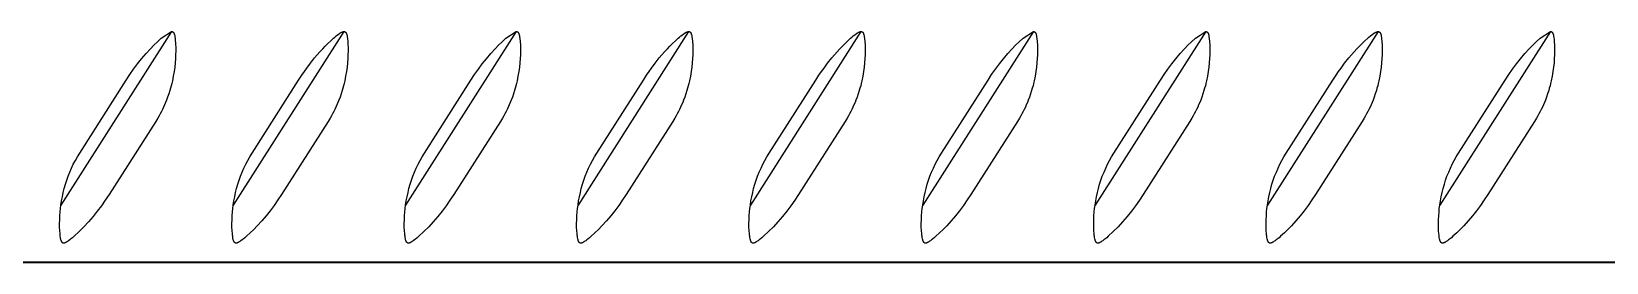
# Model space of a CAD drawing. Header units: millimetres. Extents: x -8 to 1608, y -703 to 404.
# Drawn here: x 297.1 to 397.6, y 185 to 199.8 of the extents above; entities that cross this region are included whole.
import ezdxf

# ---------------------------------------------------------------- set-up
doc = ezdxf.new("R2010")
doc.units = ezdxf.units.MM
doc.layers.add('Blocks', color=7, linetype='Continuous')
doc.layers.add('Blocks$Inner', color=7, linetype='Continuous', lineweight=25, true_color=0x007f00)
doc.layers.add('Blocks$Outline', color=7, linetype='Continuous', lineweight=35, true_color=0xff3f3f)

# ---------------------------------------------------------------- blocks, each defined once
blk = doc.blocks.new('Rebar Coffee Table Front')
at = {"layer": 'Blocks$Inner'}
for points in [[(306.03, 199.77), (298.97, 188.68), (299.01, 188.95), (299.06, 189.22), (299.12, 189.49), (299.18, 189.75), (299.26, 190.02), (299.34, 190.28), (299.43, 190.54), (299.54, 190.79), (299.65, 191.04), (299.76, 191.29), (299.89, 191.53), (300.02, 191.77), (300.17, 192), (303.14, 196.67), (303.37, 197.02), (303.61, 197.37), (303.86, 197.71), (304.12, 198.03), (304.4, 198.36), (304.68, 198.67), (304.9, 198.9), (305.13, 199.12), (305.37, 199.34), (306.03, 199.77), (306.04, 199.77), (306.04, 199.77), (306.05, 199.77), (306.05, 199.77), (306.05, 199.77), (306.06, 199.77), (306.06, 199.77), (306.07, 199.77), (306.07, 199.77), (306.07, 199.77), (306.08, 199.77), (306.08, 199.77), (306.08, 199.77), (306.09, 199.77), (306.09, 199.76), (306.09, 199.76), (306.1, 199.76), (306.1, 199.76), (306.1, 199.76), (306.1, 199.76), (306.11, 199.75), (306.11, 199.75), (306.11, 199.75), (306.12, 199.75), (306.12, 199.75), (306.12, 199.74), (306.13, 199.74), (306.13, 199.74), (306.13, 199.73), (306.13, 199.73), (306.14, 199.73), (306.14, 199.73), (306.14, 199.72), (306.14, 199.72), (306.15, 199.72), (306.15, 199.71), (306.15, 199.71), (306.16, 199.7), (306.16, 199.7), (306.16, 199.69), (306.16, 199.69), (306.17, 199.68), (306.17, 199.67), (306.18, 199.66), (306.18, 199.65), (306.19, 199.64), (306.19, 199.63), (306.2, 199.62), (306.2, 199.6), (306.21, 199.58), (306.22, 199.55), (306.23, 199.51), (306.23, 199.46), (306.24, 199.42), (306.25, 199.37), (306.26, 199.28), (306.27, 199.18), (306.28, 199.08), (306.29, 198.97), (306.3, 198.76), (306.3, 198.53), (306.29, 198.29), (306.28, 198.04), (306.26, 197.77), (306.23, 197.49), (306.19, 197.21), (306.14, 196.91), (306.08, 196.62), (306.04, 196.46), (306.01, 196.31), (305.96, 196.15), (305.92, 196), (305.85, 195.79), (305.78, 195.58), (305.71, 195.39), (305.65, 195.24), (305.58, 195.09), (305.52, 194.94), (305.45, 194.79), (305.38, 194.66), (305.3, 194.52), (305.23, 194.38), (305.15, 194.24), (305.02, 194.03), (302.04, 189.36), (301.8, 188.99), (301.55, 188.64), (301.29, 188.29), (301.02, 187.95), (300.73, 187.62), (300.44, 187.3), (300.13, 186.99), (299.81, 186.69), (299.71, 186.6), (299.59, 186.51), (299.53, 186.46), (299.46, 186.41), (299.41, 186.37), (299.38, 186.35), (299.35, 186.33), (299.33, 186.32), (299.3, 186.31), (299.28, 186.3), (299.27, 186.29), (299.26, 186.28), (299.25, 186.28), (299.24, 186.28), (299.23, 186.27), (299.22, 186.27), (299.21, 186.27), (299.2, 186.26), (299.19, 186.26), (299.19, 186.26), (299.18, 186.26), (299.18, 186.26), (299.17, 186.26), (299.16, 186.26), (299.16, 186.26), (299.16, 186.26), (299.15, 186.26), (299.15, 186.26), (299.15, 186.26), (299.14, 186.26), (299.14, 186.26), (299.13, 186.26), (299.13, 186.26), (299.13, 186.26), (299.12, 186.26), (299.12, 186.26), (299.12, 186.26), (299.11, 186.26), (299.11, 186.26), (299.11, 186.26), (299.1, 186.26), (299.1, 186.26), (299.1, 186.26), (299.09, 186.27), (299.09, 186.27), (299.09, 186.27), (299.09, 186.27), (299.08, 186.27), (299.08, 186.27), (299.08, 186.27), (299.07, 186.28), (299.07, 186.28), (299.07, 186.28), (299.06, 186.28), (299.06, 186.28), (299.06, 186.29), (299.06, 186.29), (299.05, 186.29), (299.05, 186.3), (299.05, 186.3), (299.05, 186.3), (299.04, 186.3), (299.04, 186.31), (299.04, 186.31), (299.04, 186.31), (299.03, 186.32), (299.03, 186.32), (299.03, 186.33), (299.02, 186.33), (299.02, 186.33), (299.02, 186.34), (299.01, 186.35), (299.01, 186.36), (299, 186.37), (299, 186.38), (299, 186.38), (298.99, 186.4), (298.99, 186.41), (298.98, 186.42), (298.98, 186.43), (298.97, 186.46), (298.97, 186.48), (298.96, 186.51), (298.95, 186.53), (298.94, 186.61), (298.93, 186.69), (298.92, 186.77), (298.91, 186.85), (298.89, 187.06), (298.88, 187.27), (298.88, 187.5), (298.89, 187.74), (298.9, 188), (298.92, 188.26), (298.94, 188.47), (298.97, 188.68)], [(317.03, 199.77), (317.04, 199.77), (317.04, 199.77), (317.05, 199.77), (317.05, 199.77), (317.05, 199.77), (317.06, 199.77), (317.06, 199.77), (317.07, 199.77), (317.07, 199.77), (317.07, 199.77), (317.08, 199.77), (317.08, 199.77), (317.08, 199.77), (317.09, 199.77), (317.09, 199.76), (317.09, 199.76), (317.1, 199.76), (317.1, 199.76), (317.1, 199.76), (317.1, 199.76), (317.11, 199.75), (317.11, 199.75), (317.11, 199.75), (317.12, 199.75), (317.12, 199.75), (317.12, 199.74), (317.13, 199.74), (317.13, 199.74), (317.13, 199.73), (317.13, 199.73), (317.14, 199.73), (317.14, 199.73), (317.14, 199.72), (317.14, 199.72), (317.15, 199.72), (317.15, 199.71), (317.15, 199.71), (317.16, 199.7), (317.16, 199.7), (317.16, 199.69), (317.16, 199.69), (317.17, 199.68), (317.17, 199.67), (317.18, 199.66), (317.18, 199.65), (317.19, 199.64), (317.19, 199.63), (317.2, 199.62), (317.2, 199.6), (317.21, 199.58), (317.22, 199.55), (317.23, 199.51), (317.23, 199.46), (317.24, 199.42), (317.25, 199.37), (317.26, 199.28), (317.27, 199.18), (317.28, 199.08), (317.29, 198.97), (317.3, 198.76), (317.3, 198.53), (317.29, 198.29), (317.28, 198.04), (317.26, 197.77), (317.23, 197.49), (317.19, 197.21), (317.14, 196.91), (317.08, 196.62), (317.04, 196.46), (317.01, 196.31), (316.96, 196.15), (316.92, 196), (316.85, 195.79), (316.78, 195.58), (316.71, 195.39), (316.65, 195.24), (316.58, 195.09), (316.52, 194.94), (316.45, 194.79), (316.38, 194.66), (316.3, 194.52), (316.23, 194.38), (316.15, 194.24), (316.02, 194.03), (313.04, 189.36), (312.81, 189.01), (312.57, 188.66), (312.32, 188.32), (312.06, 188), (311.79, 187.67), (311.5, 187.36), (311.28, 187.13), (311.05, 186.91), (310.81, 186.69), (310.71, 186.6), (310.59, 186.51), (310.53, 186.46), (310.46, 186.41), (310.41, 186.37), (310.38, 186.35), (310.35, 186.33), (310.33, 186.32), (310.3, 186.31), (310.28, 186.3), (310.27, 186.29), (310.26, 186.28), (310.25, 186.28), (310.24, 186.28), (310.23, 186.27), (310.22, 186.27), (310.21, 186.27), (310.2, 186.26), (310.19, 186.26), (310.19, 186.26), (310.18, 186.26), (310.18, 186.26), (310.17, 186.26), (310.16, 186.26), (310.16, 186.26), (310.16, 186.26), (310.15, 186.26), (310.15, 186.26), (310.15, 186.26), (310.14, 186.26), (310.14, 186.26), (310.13, 186.26), (310.13, 186.26), (310.13, 186.26), (310.12, 186.26), (310.12, 186.26), (310.12, 186.26), (310.11, 186.26), (310.11, 186.26), (310.11, 186.26), (310.1, 186.26), (310.1, 186.26), (310.1, 186.26), (310.09, 186.27), (310.09, 186.27), (310.09, 186.27), (310.09, 186.27), (310.08, 186.27), (310.08, 186.27), (310.08, 186.27), (310.07, 186.28), (310.07, 186.28), (310.07, 186.28), (310.06, 186.28), (310.06, 186.28), (310.06, 186.29), (310.06, 186.29), (310.05, 186.29), (310.05, 186.3), (310.05, 186.3), (310.05, 186.3), (310.04, 186.3), (310.04, 186.31), (310.04, 186.31), (310.04, 186.31), (310.03, 186.32), (310.03, 186.32), (310.03, 186.33), (310.02, 186.33), (310.02, 186.33), (310.02, 186.34), (310.01, 186.35), (310.01, 186.36), (310, 186.37), (310, 186.38), (310, 186.38), (309.99, 186.4), (309.99, 186.41), (309.98, 186.42), (309.98, 186.43), (309.97, 186.46), (309.97, 186.48), (309.96, 186.51), (309.95, 186.53), (309.94, 186.61), (309.93, 186.69), (309.92, 186.77), (309.91, 186.85), (309.89, 187.06), (309.88, 187.27), (309.88, 187.5), (309.89, 187.74), (309.9, 188), (309.92, 188.26), (309.94, 188.47), (309.97, 188.68)], [(328.03, 199.77), (320.97, 188.68), (321.01, 188.95), (321.06, 189.22), (321.12, 189.49), (321.18, 189.75), (321.26, 190.02), (321.34, 190.28), (321.43, 190.54), (321.54, 190.79), (321.65, 191.04), (321.76, 191.29), (321.89, 191.53), (322.02, 191.77), (322.17, 192), (325.14, 196.67), (325.37, 197.02), (325.61, 197.37), (325.86, 197.71), (326.12, 198.03), (326.4, 198.36), (326.68, 198.67), (326.9, 198.9), (327.13, 199.12), (327.37, 199.34), (328.03, 199.77), (328.04, 199.77), (328.04, 199.77), (328.05, 199.77), (328.05, 199.77), (328.05, 199.77), (328.06, 199.77), (328.06, 199.77), (328.07, 199.77), (328.07, 199.77), (328.07, 199.77), (328.08, 199.77), (328.08, 199.77), (328.08, 199.77), (328.09, 199.77), (328.09, 199.76), (328.09, 199.76), (328.1, 199.76), (328.1, 199.76), (328.1, 199.76), (328.1, 199.76), (328.11, 199.75), (328.11, 199.75), (328.11, 199.75), (328.12, 199.75), (328.12, 199.75), (328.12, 199.74), (328.13, 199.74), (328.13, 199.74), (328.13, 199.73), (328.13, 199.73), (328.14, 199.73), (328.14, 199.73), (328.14, 199.72), (328.14, 199.72), (328.15, 199.72), (328.15, 199.71), (328.15, 199.71), (328.16, 199.7), (328.16, 199.7), (328.16, 199.69), (328.16, 199.69), (328.17, 199.68), (328.17, 199.67), (328.18, 199.66), (328.18, 199.65), (328.19, 199.64), (328.19, 199.63), (328.2, 199.62), (328.2, 199.6), (328.21, 199.58), (328.22, 199.55), (328.23, 199.51), (328.23, 199.46), (328.24, 199.42), (328.25, 199.37), (328.26, 199.28), (328.27, 199.18), (328.28, 199.08), (328.29, 198.97), (328.3, 198.76), (328.3, 198.53), (328.29, 198.29), (328.28, 198.04), (328.26, 197.77), (328.23, 197.49), (328.19, 197.21), (328.14, 196.91), (328.08, 196.62), (328.04, 196.46), (328.01, 196.31), (327.96, 196.15), (327.92, 196), (327.85, 195.79), (327.78, 195.58), (327.71, 195.39), (327.65, 195.24), (327.58, 195.09), (327.52, 194.94), (327.45, 194.79), (327.38, 194.66), (327.3, 194.52), (327.23, 194.38), (327.15, 194.24), (327.02, 194.03), (324.04, 189.36), (323.8, 188.99), (323.55, 188.64), (323.29, 188.29), (323.02, 187.95), (322.73, 187.62), (322.44, 187.3), (322.13, 186.99), (321.81, 186.69), (321.71, 186.6), (321.59, 186.51), (321.53, 186.46), (321.46, 186.41), (321.41, 186.37), (321.38, 186.35), (321.35, 186.33), (321.33, 186.32), (321.3, 186.31), (321.28, 186.3), (321.27, 186.29), (321.26, 186.28), (321.25, 186.28), (321.24, 186.28), (321.23, 186.27), (321.22, 186.27), (321.21, 186.27), (321.2, 186.26), (321.19, 186.26), (321.19, 186.26), (321.18, 186.26), (321.18, 186.26), (321.17, 186.26), (321.16, 186.26), (321.16, 186.26), (321.16, 186.26), (321.15, 186.26), (321.15, 186.26), (321.15, 186.26), (321.14, 186.26), (321.14, 186.26), (321.13, 186.26), (321.13, 186.26), (321.13, 186.26), (321.12, 186.26), (321.12, 186.26), (321.12, 186.26), (321.11, 186.26), (321.11, 186.26), (321.11, 186.26), (321.1, 186.26), (321.1, 186.26), (321.1, 186.26), (321.09, 186.27), (321.09, 186.27), (321.09, 186.27), (321.09, 186.27), (321.08, 186.27), (321.08, 186.27), (321.08, 186.27), (321.07, 186.28), (321.07, 186.28), (321.07, 186.28), (321.06, 186.28), (321.06, 186.28), (321.06, 186.29), (321.06, 186.29), (321.05, 186.29), (321.05, 186.3), (321.05, 186.3), (321.05, 186.3), (321.04, 186.3), (321.04, 186.31), (321.04, 186.31), (321.04, 186.31), (321.03, 186.32), (321.03, 186.32), (321.03, 186.33), (321.02, 186.33), (321.02, 186.33), (321.02, 186.34), (321.01, 186.35), (321.01, 186.36), (321, 186.37), (321, 186.38), (321, 186.38), (320.99, 186.4), (320.99, 186.41), (320.98, 186.42), (320.98, 186.43), (320.97, 186.46), (320.97, 186.48), (320.96, 186.51), (320.95, 186.53), (320.94, 186.61), (320.93, 186.69), (320.92, 186.77), (320.91, 186.85), (320.89, 187.06), (320.88, 187.27), (320.88, 187.5), (320.89, 187.74), (320.9, 188), (320.92, 188.26), (320.94, 188.47), (320.97, 188.68)], [(339.03, 199.77), (339.04, 199.77), (339.04, 199.77), (339.05, 199.77), (339.05, 199.77), (339.05, 199.77), (339.06, 199.77), (339.06, 199.77), (339.07, 199.77), (339.07, 199.77), (339.07, 199.77), (339.08, 199.77), (339.08, 199.77), (339.08, 199.77), (339.09, 199.77), (339.09, 199.76), (339.09, 199.76), (339.1, 199.76), (339.1, 199.76), (339.1, 199.76), (339.1, 199.76), (339.11, 199.75), (339.11, 199.75), (339.11, 199.75), (339.12, 199.75), (339.12, 199.75), (339.12, 199.74), (339.13, 199.74), (339.13, 199.74), (339.13, 199.73), (339.13, 199.73), (339.14, 199.73), (339.14, 199.73), (339.14, 199.72), (339.14, 199.72), (339.15, 199.72), (339.15, 199.71), (339.15, 199.71), (339.16, 199.7), (339.16, 199.7), (339.16, 199.69), (339.16, 199.69), (339.17, 199.68), (339.17, 199.67), (339.18, 199.66), (339.18, 199.65), (339.19, 199.64), (339.19, 199.63), (339.2, 199.62), (339.2, 199.6), (339.21, 199.58), (339.22, 199.55), (339.23, 199.51), (339.23, 199.46), (339.24, 199.42), (339.25, 199.37), (339.26, 199.28), (339.27, 199.18), (339.28, 199.08), (339.29, 198.97), (339.3, 198.76), (339.3, 198.53), (339.29, 198.29), (339.28, 198.04), (339.26, 197.77), (339.23, 197.49), (339.19, 197.21), (339.14, 196.91), (339.08, 196.62), (339.04, 196.46), (339.01, 196.31), (338.96, 196.15), (338.92, 196), (338.85, 195.79), (338.78, 195.58), (338.71, 195.39), (338.65, 195.24), (338.58, 195.09), (338.52, 194.94), (338.45, 194.79), (338.38, 194.66), (338.3, 194.52), (338.23, 194.38), (338.15, 194.24), (338.02, 194.03), (335.04, 189.36), (334.81, 189.01), (334.57, 188.66), (334.32, 188.32), (334.06, 188), (333.79, 187.67), (333.5, 187.36), (333.28, 187.13), (333.05, 186.91), (332.81, 186.69), (332.71, 186.6), (332.59, 186.51), (332.53, 186.46), (332.46, 186.41), (332.41, 186.37), (332.38, 186.35), (332.35, 186.33), (332.33, 186.32), (332.3, 186.31), (332.28, 186.3), (332.27, 186.29), (332.26, 186.28), (332.25, 186.28), (332.24, 186.28), (332.23, 186.27), (332.22, 186.27), (332.21, 186.27), (332.2, 186.26), (332.19, 186.26), (332.19, 186.26), (332.18, 186.26), (332.18, 186.26), (332.17, 186.26), (332.16, 186.26), (332.16, 186.26), (332.16, 186.26), (332.15, 186.26), (332.15, 186.26), (332.15, 186.26), (332.14, 186.26), (332.14, 186.26), (332.13, 186.26), (332.13, 186.26), (332.13, 186.26), (332.12, 186.26), (332.12, 186.26), (332.12, 186.26), (332.11, 186.26), (332.11, 186.26), (332.11, 186.26), (332.1, 186.26), (332.1, 186.26), (332.1, 186.26), (332.09, 186.27), (332.09, 186.27), (332.09, 186.27), (332.09, 186.27), (332.08, 186.27), (332.08, 186.27), (332.08, 186.27), (332.07, 186.28), (332.07, 186.28), (332.07, 186.28), (332.06, 186.28), (332.06, 186.28), (332.06, 186.29), (332.06, 186.29), (332.05, 186.29), (332.05, 186.3), (332.05, 186.3), (332.05, 186.3), (332.04, 186.3), (332.04, 186.31), (332.04, 186.31), (332.04, 186.31), (332.03, 186.32), (332.03, 186.32), (332.03, 186.33), (332.02, 186.33), (332.02, 186.33), (332.02, 186.34), (332.01, 186.35), (332.01, 186.36), (332, 186.37), (332, 186.38), (332, 186.38), (331.99, 186.4), (331.99, 186.41), (331.98, 186.42), (331.98, 186.43), (331.97, 186.46), (331.97, 186.48), (331.96, 186.51), (331.95, 186.53), (331.94, 186.61), (331.93, 186.69), (331.92, 186.77), (331.91, 186.85), (331.89, 187.06), (331.88, 187.27), (331.88, 187.5), (331.89, 187.74), (331.9, 188), (331.92, 188.26), (331.94, 188.47), (331.97, 188.68)], [(350.03, 199.77), (342.97, 188.68), (343.01, 188.95), (343.06, 189.22), (343.12, 189.49), (343.18, 189.75), (343.26, 190.02), (343.34, 190.28), (343.43, 190.54), (343.54, 190.79), (343.65, 191.04), (343.76, 191.29), (343.89, 191.53), (344.02, 191.77), (344.17, 192), (347.14, 196.67), (347.35, 196.99), (347.51, 197.22), (347.67, 197.44), (347.89, 197.75), (348.16, 198.08), (348.33, 198.28), (348.5, 198.48), (348.68, 198.67), (348.84, 198.84), (349.01, 199.01), (349.19, 199.18), (349.37, 199.34), (349.45, 199.41), (349.54, 199.49), (349.63, 199.56), (349.72, 199.62), (349.77, 199.66), (349.8, 199.67), (349.82, 199.69), (349.84, 199.7), (349.86, 199.71), (349.88, 199.72), (349.9, 199.74), (349.92, 199.74), (349.93, 199.75), (349.94, 199.75), (349.95, 199.75), (349.96, 199.76), (349.97, 199.76), (349.98, 199.76), (349.98, 199.77), (349.99, 199.77), (350, 199.77), (350, 199.77), (350.01, 199.77), (350.02, 199.77), (350.02, 199.77), (350.02, 199.77), (350.03, 199.77), (350.03, 199.77), (350.03, 199.77), (350.04, 199.77), (350.04, 199.77), (350.05, 199.77), (350.05, 199.77), (350.05, 199.77), (350.06, 199.77), (350.06, 199.77), (350.07, 199.77), (350.07, 199.77), (350.07, 199.77), (350.08, 199.77), (350.08, 199.77), (350.08, 199.77), (350.09, 199.77), (350.09, 199.76), (350.09, 199.76), (350.1, 199.76), (350.1, 199.76), (350.1, 199.76), (350.1, 199.76), (350.11, 199.75), (350.11, 199.75), (350.11, 199.75), (350.12, 199.75), (350.12, 199.75), (350.12, 199.74), (350.13, 199.74), (350.13, 199.74), (350.13, 199.73), (350.13, 199.73), (350.14, 199.73), (350.14, 199.73), (350.14, 199.72), (350.14, 199.72), (350.15, 199.72), (350.15, 199.71), (350.15, 199.71), (350.16, 199.7), (350.16, 199.7), (350.16, 199.69), (350.16, 199.69), (350.17, 199.68), (350.17, 199.67), (350.18, 199.66), (350.18, 199.65), (350.19, 199.64), (350.19, 199.63), (350.2, 199.62), (350.2, 199.6), (350.21, 199.58), (350.22, 199.55), (350.23, 199.51), (350.23, 199.46), (350.24, 199.42), (350.25, 199.37), (350.26, 199.28), (350.27, 199.18), (350.28, 199.08), (350.29, 198.97), (350.3, 198.76), (350.3, 198.53), (350.29, 198.29), (350.28, 198.04), (350.26, 197.77), (350.23, 197.49), (350.19, 197.21), (350.14, 196.91), (350.08, 196.62), (350.04, 196.46), (350.01, 196.31), (349.96, 196.15), (349.92, 196), (349.85, 195.79), (349.78, 195.58), (349.71, 195.39), (349.65, 195.24), (349.58, 195.09), (349.52, 194.94), (349.45, 194.79), (349.38, 194.66), (349.3, 194.52), (349.23, 194.38), (349.15, 194.24), (349.02, 194.03), (346.04, 189.36), (345.8, 188.99), (345.55, 188.64), (345.29, 188.29), (345.02, 187.95), (344.73, 187.62), (344.44, 187.3), (344.13, 186.99), (343.81, 186.69), (343.71, 186.6), (343.59, 186.51), (343.53, 186.46), (343.46, 186.41), (343.41, 186.37), (343.38, 186.35), (343.35, 186.33), (343.33, 186.32), (343.3, 186.31), (343.28, 186.3), (343.27, 186.29), (343.26, 186.28), (343.25, 186.28), (343.24, 186.28), (343.23, 186.27), (343.22, 186.27), (343.21, 186.27), (343.2, 186.26), (343.19, 186.26), (343.19, 186.26), (343.18, 186.26), (343.18, 186.26), (343.17, 186.26), (343.16, 186.26), (343.16, 186.26), (343.16, 186.26), (343.15, 186.26), (343.15, 186.26), (343.15, 186.26), (343.14, 186.26), (343.14, 186.26), (343.13, 186.26), (343.13, 186.26), (343.13, 186.26), (343.12, 186.26), (343.12, 186.26), (343.12, 186.26), (343.11, 186.26), (343.11, 186.26), (343.11, 186.26), (343.1, 186.26), (343.1, 186.26), (343.1, 186.26), (343.09, 186.27), (343.09, 186.27), (343.09, 186.27), (343.09, 186.27), (343.08, 186.27), (343.08, 186.27), (343.08, 186.27), (343.07, 186.28), (343.07, 186.28), (343.07, 186.28), (343.06, 186.28), (343.06, 186.28), (343.06, 186.29), (343.06, 186.29), (343.05, 186.29), (343.05, 186.3), (343.05, 186.3), (343.05, 186.3), (343.04, 186.3), (343.04, 186.31), (343.04, 186.31), (343.04, 186.31), (343.03, 186.32), (343.03, 186.32), (343.03, 186.33), (343.02, 186.33), (343.02, 186.33), (343.02, 186.34), (343.01, 186.35), (343.01, 186.36), (343, 186.37), (343, 186.38), (343, 186.38), (342.99, 186.4), (342.99, 186.41), (342.98, 186.42), (342.98, 186.43), (342.97, 186.46), (342.97, 186.48), (342.96, 186.51), (342.95, 186.53), (342.94, 186.61), (342.93, 186.69), (342.92, 186.77), (342.91, 186.85), (342.89, 187.06), (342.88, 187.27), (342.88, 187.5), (342.89, 187.74), (342.9, 188), (342.92, 188.26), (342.94, 188.47), (342.97, 188.68)], [(361.03, 199.77), (353.97, 188.68), (354.01, 188.95), (354.06, 189.22), (354.12, 189.49), (354.18, 189.75), (354.26, 190.02), (354.34, 190.28), (354.43, 190.54), (354.54, 190.79), (354.65, 191.04), (354.76, 191.29), (354.89, 191.53), (355.02, 191.77), (355.17, 192), (358.14, 196.67), (358.37, 197.02), (358.61, 197.37), (358.86, 197.71), (359.12, 198.03), (359.4, 198.36), (359.68, 198.67), (359.9, 198.9), (360.13, 199.12), (360.37, 199.34), (361.03, 199.77), (361.04, 199.77), (361.04, 199.77), (361.05, 199.77), (361.05, 199.77), (361.05, 199.77), (361.06, 199.77), (361.06, 199.77), (361.07, 199.77), (361.07, 199.77), (361.07, 199.77), (361.08, 199.77), (361.08, 199.77), (361.08, 199.77), (361.09, 199.77), (361.09, 199.76), (361.09, 199.76), (361.1, 199.76), (361.1, 199.76), (361.1, 199.76), (361.1, 199.76), (361.11, 199.75), (361.11, 199.75), (361.11, 199.75), (361.12, 199.75), (361.12, 199.75), (361.12, 199.74), (361.13, 199.74), (361.13, 199.74), (361.13, 199.73), (361.13, 199.73), (361.14, 199.73), (361.14, 199.73), (361.14, 199.72), (361.14, 199.72), (361.15, 199.72), (361.15, 199.71), (361.15, 199.71), (361.16, 199.7), (361.16, 199.7), (361.16, 199.69), (361.16, 199.69), (361.17, 199.68), (361.17, 199.67), (361.18, 199.66), (361.18, 199.65), (361.19, 199.64), (361.19, 199.63), (361.2, 199.62), (361.2, 199.6), (361.21, 199.58), (361.22, 199.55), (361.23, 199.51), (361.23, 199.46), (361.24, 199.42), (361.25, 199.37), (361.26, 199.28), (361.27, 199.18), (361.28, 199.08), (361.29, 198.97), (361.3, 198.76), (361.3, 198.53), (361.29, 198.29), (361.28, 198.04), (361.26, 197.77), (361.23, 197.49), (361.19, 197.21), (361.14, 196.91), (361.08, 196.62), (361.04, 196.46), (361.01, 196.31), (360.96, 196.15), (360.92, 196), (360.85, 195.79), (360.78, 195.58), (360.71, 195.39), (360.65, 195.24), (360.58, 195.09), (360.52, 194.94), (360.45, 194.79), (360.38, 194.66), (360.3, 194.52), (360.23, 194.38), (360.15, 194.24), (360.02, 194.03), (357.04, 189.36), (356.81, 189.01), (356.57, 188.66), (356.32, 188.32), (356.06, 188), (355.79, 187.67), (355.5, 187.36), (355.28, 187.13), (355.05, 186.91), (354.81, 186.69), (354.71, 186.6), (354.59, 186.51), (354.53, 186.46), (354.46, 186.41), (354.41, 186.37), (354.38, 186.35), (354.35, 186.33), (354.33, 186.32), (354.3, 186.31), (354.28, 186.3), (354.27, 186.29), (354.26, 186.28), (354.25, 186.28), (354.24, 186.28), (354.23, 186.27), (354.22, 186.27), (354.21, 186.27), (354.2, 186.26), (354.19, 186.26), (354.19, 186.26), (354.18, 186.26), (354.18, 186.26), (354.17, 186.26), (354.16, 186.26), (354.16, 186.26), (354.16, 186.26), (354.15, 186.26), (354.15, 186.26), (354.15, 186.26), (354.14, 186.26), (354.14, 186.26), (354.13, 186.26), (354.13, 186.26), (354.13, 186.26), (354.12, 186.26), (354.12, 186.26), (354.12, 186.26), (354.11, 186.26), (354.11, 186.26), (354.11, 186.26), (354.1, 186.26), (354.1, 186.26), (354.1, 186.26), (354.09, 186.27), (354.09, 186.27), (354.09, 186.27), (354.09, 186.27), (354.08, 186.27), (354.08, 186.27), (354.08, 186.27), (354.07, 186.28), (354.07, 186.28), (354.07, 186.28), (354.06, 186.28), (354.06, 186.28), (354.06, 186.29), (354.06, 186.29), (354.05, 186.29), (354.05, 186.3), (354.05, 186.3), (354.05, 186.3), (354.04, 186.3), (354.04, 186.31), (354.04, 186.31), (354.04, 186.31), (354.03, 186.32), (354.03, 186.32), (354.03, 186.33), (354.02, 186.33), (354.02, 186.33), (354.02, 186.34), (354.01, 186.35), (354.01, 186.36), (354, 186.37), (354, 186.38), (354, 186.38), (353.99, 186.4), (353.99, 186.41), (353.98, 186.42), (353.98, 186.43), (353.97, 186.46), (353.97, 186.48), (353.96, 186.51), (353.95, 186.53), (353.94, 186.61), (353.93, 186.69), (353.92, 186.77), (353.91, 186.85), (353.89, 187.06), (353.88, 187.27), (353.88, 187.5), (353.89, 187.74), (353.9, 188), (353.92, 188.26), (353.94, 188.47), (353.97, 188.68)], [(372.03, 199.77), (372.04, 199.77), (372.04, 199.77), (372.05, 199.77), (372.05, 199.77), (372.05, 199.77), (372.06, 199.77), (372.06, 199.77), (372.07, 199.77), (372.07, 199.77), (372.07, 199.77), (372.08, 199.77), (372.08, 199.77), (372.08, 199.77), (372.09, 199.77), (372.09, 199.76), (372.09, 199.76), (372.1, 199.76), (372.1, 199.76), (372.1, 199.76), (372.1, 199.76), (372.11, 199.75), (372.11, 199.75), (372.11, 199.75), (372.12, 199.75), (372.12, 199.75), (372.12, 199.74), (372.13, 199.74), (372.13, 199.74), (372.13, 199.73), (372.13, 199.73), (372.14, 199.73), (372.14, 199.73), (372.14, 199.72), (372.14, 199.72), (372.15, 199.72), (372.15, 199.71), (372.15, 199.71), (372.16, 199.7), (372.16, 199.7), (372.16, 199.69), (372.16, 199.69), (372.17, 199.68), (372.17, 199.67), (372.18, 199.66), (372.18, 199.65), (372.19, 199.64), (372.19, 199.63), (372.2, 199.62), (372.2, 199.6), (372.21, 199.58), (372.22, 199.55), (372.23, 199.51), (372.23, 199.46), (372.24, 199.42), (372.25, 199.37), (372.26, 199.28), (372.27, 199.18), (372.28, 199.08), (372.29, 198.97), (372.3, 198.76), (372.3, 198.53), (372.29, 198.29), (372.28, 198.04), (372.26, 197.77), (372.23, 197.49), (372.19, 197.21), (372.14, 196.91), (372.08, 196.62), (372.04, 196.46), (372.01, 196.31), (371.96, 196.15), (371.92, 196), (371.85, 195.79), (371.78, 195.58), (371.71, 195.39), (371.65, 195.24), (371.58, 195.09), (371.52, 194.94), (371.45, 194.79), (371.38, 194.66), (371.3, 194.52), (371.23, 194.38), (371.15, 194.24), (371.02, 194.03), (368.04, 189.36), (367.8, 188.99), (367.55, 188.64), (367.29, 188.29), (367.02, 187.95), (366.73, 187.62), (366.44, 187.3), (366.13, 186.99), (365.81, 186.69), (365.71, 186.6), (365.59, 186.51), (365.53, 186.46), (365.46, 186.41), (365.41, 186.37), (365.38, 186.35), (365.35, 186.33), (365.33, 186.32), (365.3, 186.31), (365.28, 186.3), (365.27, 186.29), (365.26, 186.28), (365.25, 186.28), (365.24, 186.28), (365.23, 186.27), (365.22, 186.27), (365.21, 186.27), (365.2, 186.26), (365.19, 186.26), (365.19, 186.26), (365.18, 186.26), (365.18, 186.26), (365.17, 186.26), (365.16, 186.26), (365.16, 186.26), (365.16, 186.26), (365.15, 186.26), (365.15, 186.26), (365.15, 186.26), (365.14, 186.26), (365.14, 186.26), (365.13, 186.26), (365.13, 186.26), (365.13, 186.26), (365.12, 186.26), (365.12, 186.26), (365.12, 186.26), (365.11, 186.26), (365.11, 186.26), (365.11, 186.26), (365.1, 186.26), (365.1, 186.26), (365.1, 186.26), (365.09, 186.27), (365.09, 186.27), (365.09, 186.27), (365.09, 186.27), (365.08, 186.27), (365.08, 186.27), (365.08, 186.27), (365.07, 186.28), (365.07, 186.28), (365.07, 186.28), (365.06, 186.28), (365.06, 186.28), (365.06, 186.29), (365.06, 186.29), (365.05, 186.29), (365.05, 186.3), (365.05, 186.3), (365.05, 186.3), (365.04, 186.3), (365.04, 186.31), (365.04, 186.31), (365.04, 186.31), (365.03, 186.32), (365.03, 186.32), (365.03, 186.33), (365.02, 186.33), (365.02, 186.33), (365.02, 186.34), (365.01, 186.35), (365.01, 186.36), (365, 186.37), (365, 186.38), (365, 186.38), (364.99, 186.4), (364.99, 186.41), (364.98, 186.42), (364.98, 186.43), (364.97, 186.46), (364.97, 186.48), (364.96, 186.51), (364.95, 186.53), (364.94, 186.61), (364.93, 186.69), (364.92, 186.77), (364.91, 186.85), (364.89, 187.06), (364.88, 187.27), (364.88, 187.5), (364.89, 187.74), (364.9, 188), (364.92, 188.26), (364.94, 188.47), (364.97, 188.68)], [(383.03, 199.77), (383.04, 199.77), (383.04, 199.77), (383.05, 199.77), (383.05, 199.77), (383.05, 199.77), (383.06, 199.77), (383.06, 199.77), (383.07, 199.77), (383.07, 199.77), (383.07, 199.77), (383.08, 199.77), (383.08, 199.77), (383.08, 199.77), (383.09, 199.77), (383.09, 199.76), (383.09, 199.76), (383.1, 199.76), (383.1, 199.76), (383.1, 199.76), (383.1, 199.76), (383.11, 199.75), (383.11, 199.75), (383.11, 199.75), (383.12, 199.75), (383.12, 199.75), (383.12, 199.74), (383.13, 199.74), (383.13, 199.74), (383.13, 199.73), (383.13, 199.73), (383.14, 199.73), (383.14, 199.73), (383.14, 199.72), (383.14, 199.72), (383.15, 199.72), (383.15, 199.71), (383.15, 199.71), (383.16, 199.7), (383.16, 199.7), (383.16, 199.69), (383.16, 199.69), (383.17, 199.68), (383.17, 199.67), (383.18, 199.66), (383.18, 199.65), (383.19, 199.64), (383.19, 199.63), (383.2, 199.62), (383.2, 199.6), (383.21, 199.58), (383.22, 199.55), (383.23, 199.51), (383.23, 199.46), (383.24, 199.42), (383.25, 199.37), (383.26, 199.28), (383.27, 199.18), (383.28, 199.08), (383.29, 198.97), (383.3, 198.76), (383.3, 198.53), (383.29, 198.29), (383.28, 198.04), (383.26, 197.77), (383.23, 197.49), (383.19, 197.21), (383.14, 196.91), (383.08, 196.62), (383.04, 196.46), (383.01, 196.31), (382.96, 196.15), (382.92, 196), (382.85, 195.79), (382.78, 195.58), (382.71, 195.39), (382.65, 195.24), (382.58, 195.09), (382.52, 194.94), (382.45, 194.79), (382.38, 194.66), (382.3, 194.52), (382.23, 194.38), (382.15, 194.24), (382.02, 194.03), (379.04, 189.36), (378.81, 189.01), (378.57, 188.66), (378.32, 188.32), (378.06, 188), (377.79, 187.67), (377.5, 187.36), (377.28, 187.13), (377.05, 186.91), (376.81, 186.69), (376.71, 186.6), (376.59, 186.51), (376.53, 186.46), (376.46, 186.41), (376.41, 186.37), (376.38, 186.35), (376.35, 186.33), (376.33, 186.32), (376.3, 186.31), (376.28, 186.3), (376.27, 186.29), (376.26, 186.28), (376.25, 186.28), (376.24, 186.28), (376.23, 186.27), (376.22, 186.27), (376.21, 186.27), (376.2, 186.26), (376.19, 186.26), (376.19, 186.26), (376.18, 186.26), (376.18, 186.26), (376.17, 186.26), (376.16, 186.26), (376.16, 186.26), (376.16, 186.26), (376.15, 186.26), (376.15, 186.26), (376.15, 186.26), (376.14, 186.26), (376.14, 186.26), (376.13, 186.26), (376.13, 186.26), (376.13, 186.26), (376.12, 186.26), (376.12, 186.26), (376.12, 186.26), (376.11, 186.26), (376.11, 186.26), (376.11, 186.26), (376.1, 186.26), (376.1, 186.26), (376.1, 186.26), (376.09, 186.27), (376.09, 186.27), (376.09, 186.27), (376.09, 186.27), (376.08, 186.27), (376.08, 186.27), (376.08, 186.27), (376.07, 186.28), (376.07, 186.28), (376.07, 186.28), (376.06, 186.28), (376.06, 186.28), (376.06, 186.29), (376.06, 186.29), (376.05, 186.29), (376.05, 186.3), (376.05, 186.3), (376.05, 186.3), (376.04, 186.3), (376.04, 186.31), (376.04, 186.31), (376.04, 186.31), (376.03, 186.32), (376.03, 186.32), (376.03, 186.33), (376.02, 186.33), (376.02, 186.33), (376.02, 186.34), (376.01, 186.35), (376.01, 186.36), (376, 186.37), (376, 186.38), (376, 186.38), (375.99, 186.4), (375.99, 186.41), (375.98, 186.42), (375.98, 186.43), (375.97, 186.46), (375.97, 186.48), (375.96, 186.51), (375.95, 186.53), (375.94, 186.61), (375.93, 186.69), (375.92, 186.77), (375.91, 186.85), (375.89, 187.06), (375.88, 187.27), (375.88, 187.5), (375.89, 187.74), (375.9, 188), (375.92, 188.26), (375.94, 188.47), (375.97, 188.68)], [(394.03, 199.77), (386.97, 188.68), (387.01, 188.95), (387.06, 189.22), (387.12, 189.49), (387.18, 189.75), (387.26, 190.02), (387.34, 190.28), (387.43, 190.54), (387.54, 190.79), (387.65, 191.04), (387.76, 191.29), (387.89, 191.53), (388.02, 191.77), (388.17, 192), (391.14, 196.67), (391.37, 197.02), (391.61, 197.37), (391.86, 197.71), (392.12, 198.03), (392.4, 198.36), (392.68, 198.67), (392.9, 198.9), (393.13, 199.12), (393.37, 199.34), (394.03, 199.77), (394.04, 199.77), (394.04, 199.77), (394.05, 199.77), (394.05, 199.77), (394.05, 199.77), (394.06, 199.77), (394.06, 199.77), (394.07, 199.77), (394.07, 199.77), (394.07, 199.77), (394.08, 199.77), (394.08, 199.77), (394.08, 199.77), (394.09, 199.77), (394.09, 199.76), (394.09, 199.76), (394.1, 199.76), (394.1, 199.76), (394.1, 199.76), (394.1, 199.76), (394.11, 199.75), (394.11, 199.75), (394.11, 199.75), (394.12, 199.75), (394.12, 199.75), (394.12, 199.74), (394.13, 199.74), (394.13, 199.74), (394.13, 199.73), (394.13, 199.73), (394.14, 199.73), (394.14, 199.73), (394.14, 199.72), (394.14, 199.72), (394.15, 199.72), (394.15, 199.71), (394.15, 199.71), (394.16, 199.7), (394.16, 199.7), (394.16, 199.69), (394.16, 199.69), (394.17, 199.68), (394.17, 199.67), (394.18, 199.66), (394.18, 199.65), (394.19, 199.64), (394.19, 199.63), (394.2, 199.62), (394.2, 199.6), (394.21, 199.58), (394.22, 199.55), (394.23, 199.51), (394.23, 199.46), (394.24, 199.42), (394.25, 199.37), (394.26, 199.28), (394.27, 199.18), (394.28, 199.08), (394.29, 198.97), (394.3, 198.76), (394.3, 198.53), (394.29, 198.29), (394.28, 198.04), (394.26, 197.77), (394.23, 197.49), (394.19, 197.21), (394.14, 196.91), (394.08, 196.62), (394.04, 196.46), (394.01, 196.31), (393.96, 196.15), (393.92, 196), (393.85, 195.79), (393.78, 195.58), (393.71, 195.39), (393.65, 195.24), (393.58, 195.09), (393.52, 194.94), (393.45, 194.79), (393.38, 194.66), (393.3, 194.52), (393.23, 194.38), (393.15, 194.24), (393.02, 194.03), (390.04, 189.36), (389.81, 189.01), (389.57, 188.66), (389.32, 188.32), (389.06, 188), (388.79, 187.67), (388.5, 187.36), (388.28, 187.13), (388.05, 186.91), (387.81, 186.69), (387.71, 186.6), (387.59, 186.51), (387.53, 186.46), (387.46, 186.41), (387.41, 186.37), (387.38, 186.35), (387.35, 186.33), (387.33, 186.32), (387.3, 186.31), (387.28, 186.3), (387.27, 186.29), (387.26, 186.28), (387.25, 186.28), (387.24, 186.28), (387.23, 186.27), (387.22, 186.27), (387.21, 186.27), (387.2, 186.26), (387.19, 186.26), (387.19, 186.26), (387.18, 186.26), (387.18, 186.26), (387.17, 186.26), (387.16, 186.26), (387.16, 186.26), (387.16, 186.26), (387.15, 186.26), (387.15, 186.26), (387.15, 186.26), (387.14, 186.26), (387.14, 186.26), (387.13, 186.26), (387.13, 186.26), (387.13, 186.26), (387.12, 186.26), (387.12, 186.26), (387.12, 186.26), (387.11, 186.26), (387.11, 186.26), (387.11, 186.26), (387.1, 186.26), (387.1, 186.26), (387.1, 186.26), (387.09, 186.27), (387.09, 186.27), (387.09, 186.27), (387.09, 186.27), (387.08, 186.27), (387.08, 186.27), (387.08, 186.27), (387.07, 186.28), (387.07, 186.28), (387.07, 186.28), (387.06, 186.28), (387.06, 186.28), (387.06, 186.29), (387.06, 186.29), (387.05, 186.29), (387.05, 186.3), (387.05, 186.3), (387.05, 186.3), (387.04, 186.3), (387.04, 186.31), (387.04, 186.31), (387.04, 186.31), (387.03, 186.32), (387.03, 186.32), (387.03, 186.33), (387.02, 186.33), (387.02, 186.33), (387.02, 186.34), (387.01, 186.35), (387.01, 186.36), (387, 186.37), (387, 186.38), (387, 186.38), (386.99, 186.4), (386.99, 186.41), (386.98, 186.42), (386.98, 186.43), (386.97, 186.46), (386.97, 186.48), (386.96, 186.51), (386.95, 186.53), (386.94, 186.61), (386.93, 186.69), (386.92, 186.77), (386.91, 186.85), (386.89, 187.06), (386.88, 187.27), (386.88, 187.5), (386.89, 187.74), (386.9, 188), (386.92, 188.26), (386.94, 188.47), (386.97, 188.68)], [(59.55, 185.01), (162.01, 185.01), (170.18, 185.01), (177.07, 185.01), (181.18, 185.01), (192.18, 185.01), (232.07, 185.01), (236.18, 185.01), (247.18, 185.01), (287.07, 185.01), (404.01, 185.01), (580.01, 185.01), (724.74, 185.01)]]:
    blk.add_lwpolyline(points, dxfattribs=at)
for points in [[(314.14, 196.67), (314.35, 196.99), (314.51, 197.22), (314.67, 197.44), (314.89, 197.75), (315.16, 198.08), (315.33, 198.28), (315.5, 198.48), (315.68, 198.67), (315.84, 198.84), (316.01, 199.01), (316.19, 199.18), (316.37, 199.34), (316.45, 199.41), (316.54, 199.49), (316.63, 199.56), (316.72, 199.62), (316.77, 199.66), (316.8, 199.67), (316.82, 199.69), (316.84, 199.7), (316.86, 199.71), (316.88, 199.72), (316.9, 199.74), (316.92, 199.74), (316.93, 199.75), (316.94, 199.75), (316.95, 199.75), (316.96, 199.76), (316.97, 199.76), (316.98, 199.76), (316.98, 199.77), (316.99, 199.77), (317, 199.77), (317, 199.77), (317.01, 199.77), (317.02, 199.77), (317.02, 199.77), (317.02, 199.77), (317.03, 199.77), (317.03, 199.77), (317.03, 199.77), (309.97, 188.68), (310.01, 188.95), (310.06, 189.22), (310.12, 189.49), (310.18, 189.75), (310.26, 190.02), (310.34, 190.28), (310.43, 190.54), (310.54, 190.79), (310.65, 191.04), (310.76, 191.29), (310.89, 191.53), (311.02, 191.77), (311.17, 192)], [(336.14, 196.67), (336.35, 196.99), (336.51, 197.22), (336.67, 197.44), (336.89, 197.75), (337.16, 198.08), (337.33, 198.28), (337.5, 198.48), (337.68, 198.67), (337.84, 198.84), (338.01, 199.01), (338.19, 199.18), (338.37, 199.34), (338.45, 199.41), (338.54, 199.49), (338.63, 199.56), (338.72, 199.62), (338.77, 199.66), (338.8, 199.67), (338.82, 199.69), (338.84, 199.7), (338.86, 199.71), (338.88, 199.72), (338.9, 199.74), (338.92, 199.74), (338.93, 199.75), (338.94, 199.75), (338.95, 199.75), (338.96, 199.76), (338.97, 199.76), (338.98, 199.76), (338.98, 199.77), (338.99, 199.77), (339, 199.77), (339, 199.77), (339.01, 199.77), (339.02, 199.77), (339.02, 199.77), (339.02, 199.77), (339.03, 199.77), (339.03, 199.77), (339.03, 199.77), (331.97, 188.68), (332.01, 188.95), (332.06, 189.22), (332.12, 189.49), (332.18, 189.75), (332.26, 190.02), (332.34, 190.28), (332.43, 190.54), (332.54, 190.79), (332.65, 191.04), (332.76, 191.29), (332.89, 191.53), (333.02, 191.77), (333.17, 192)], [(369.14, 196.67), (369.37, 197.02), (369.61, 197.37), (369.86, 197.71), (370.12, 198.03), (370.4, 198.36), (370.68, 198.67), (370.9, 198.9), (371.13, 199.12), (371.37, 199.34), (372.03, 199.77), (364.97, 188.68), (365.01, 188.95), (365.06, 189.22), (365.12, 189.49), (365.18, 189.75), (365.26, 190.02), (365.34, 190.28), (365.43, 190.54), (365.54, 190.79), (365.65, 191.04), (365.76, 191.29), (365.89, 191.53), (366.02, 191.77), (366.17, 192)], [(380.14, 196.67), (380.35, 196.99), (380.51, 197.22), (380.67, 197.44), (380.89, 197.75), (381.16, 198.08), (381.33, 198.28), (381.5, 198.48), (381.68, 198.67), (381.84, 198.84), (382.01, 199.01), (382.19, 199.18), (382.37, 199.34), (382.45, 199.41), (382.54, 199.49), (382.63, 199.56), (382.72, 199.62), (382.77, 199.66), (382.8, 199.67), (382.82, 199.69), (382.84, 199.7), (382.86, 199.71), (382.88, 199.72), (382.9, 199.74), (382.92, 199.74), (382.93, 199.75), (382.94, 199.75), (382.95, 199.75), (382.96, 199.76), (382.97, 199.76), (382.98, 199.76), (382.98, 199.77), (382.99, 199.77), (383, 199.77), (383, 199.77), (383.01, 199.77), (383.02, 199.77), (383.02, 199.77), (383.02, 199.77), (383.03, 199.77), (383.03, 199.77), (383.03, 199.77), (375.97, 188.68), (376.01, 188.95), (376.06, 189.22), (376.12, 189.49), (376.18, 189.75), (376.26, 190.02), (376.34, 190.28), (376.43, 190.54), (376.54, 190.79), (376.65, 191.04), (376.76, 191.29), (376.89, 191.53), (377.02, 191.77), (377.17, 192)]]:
    blk.add_lwpolyline(points, close=True, dxfattribs=at)
at = {"layer": 'Blocks$Outline'}
blk.add_lwpolyline([(724.74, 185.01), (580.01, 185.01), (404.01, 185.01), (287.07, 185.01), (247.18, 185.01), (236.18, 185.01), (232.07, 185.01), (192.18, 185.01), (181.18, 185.01), (177.07, 185.01), (170.18, 185.01), (162.01, 185.01), (59.55, 185.01)], dxfattribs=at)

msp = doc.modelspace()

# ---------------------------------------------------------------- block references
at = {"layer": 'Blocks'}
msp.add_blockref('Rebar Coffee Table Front', (0, 0), dxfattribs=at)

doc.saveas('drawing.dxf')
